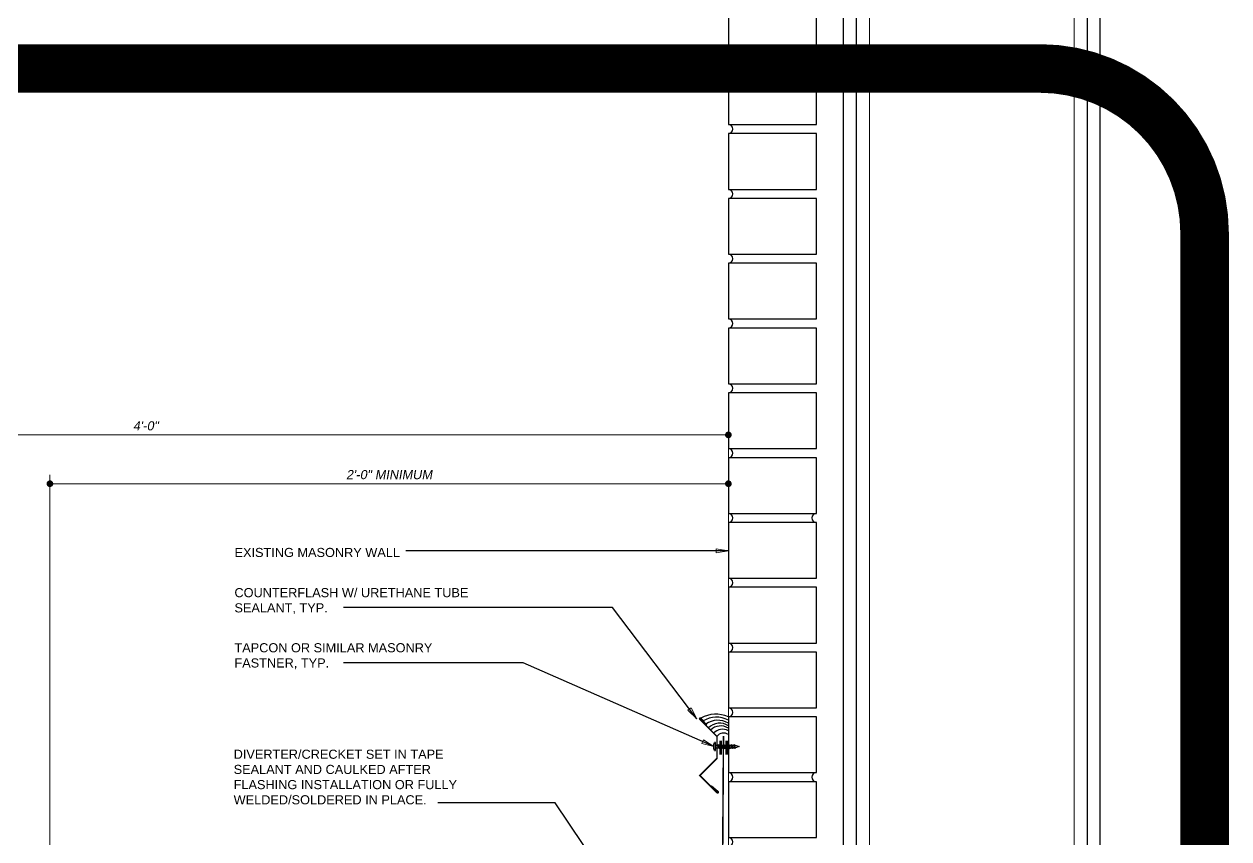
# Model space of a CAD drawing. Header units: inches. Extents: x -33163 to 19162, y -8858 to 30669.
# Drawn here: x -28087.25 to -28037.64, y -403.86 to -370.34 of the extents above; entities that cross this region are included whole.
import ezdxf

# ---------------------------------------------------------------- set-up
doc = ezdxf.new("R2010")
doc.units = ezdxf.units.IN
doc.linetypes.add('HIDDEN2', pattern=[0.1875, 0.125, -0.0625])
doc.layers.get('0').update_dxf_attribs({"color": 9, "lineweight": 0})
doc.layers.get('Defpoints').update_dxf_attribs({"color": 254})
for name, color, linetype, lineweight in [('06 - Fasteners', 11, 'Continuous', 30), ('10 - Flashings', 2, 'Continuous', 60), ('13 - Tube Sealant', 11, 'Continuous', 25), ('16 - Underlayment', 4, 'HIDDEN2', 40)]:
    doc.layers.add(name, color=color, linetype=linetype, lineweight=lineweight)
for name, color, linetype in [('14 - Tape Sealant', 11, 'Continuous'), ('A-ANNO-DIMS-04', 12, 'Continuous'), ('brick', 11, 'Continuous'), ('TRUSS_Geometry', 12, 'Continuous')]:
    doc.layers.add(name, color=color, linetype=linetype)
doc.styles.add('A-3in_Details', font='arial.ttf', dxfattribs={"oblique": 10, "height": 0.375})
doc.styles.add('GENERATED_STYLE_1', font='arial.ttf')
doc.styles.add('ROMANS', font='romans.shx', dxfattribs={"width": 1.1})
doc.dimstyles.new('Details 3in Scale', dxfattribs={"dimscale": 2, "dimtxt": 0.375, "dimasz": 0.1375, "dimexe": 0.18, "dimexo": 0.09, "dimgap": 0.09, "dimtad": 1, "dimdec": 3, "dimzin": 3, "dimdsep": 46, "dimlunit": 4, "dimtxsty": 'A-3in_Details', "dimblk": 'ARCHTICK', "dimcen": 0.09, "dimclrd": 256, "dimclre": 256, "dimadec": 0, "dimazin": 0, "dimtfac": 0.75, "dimtdec": 3, "dimtofl": 0, "dimtmove": 0, "dimatfit": 3, "dimfxl": 1, "dimfrac": 1, "dimtolj": 1, "dimtzin": 0, "dimlwd": 13, "dimlwe": 13, "dimarcsym": 0})
doc.dimstyles.new('Dim 08', dxfattribs={"dimscale": 8, "dimtxt": 0.09375, "dimasz": 0.0625, "dimexe": 0.0625, "dimexo": 0.0625, "dimgap": 0.09375, "dimtad": 1, "dimdec": 4, "dimzin": 3, "dimdsep": 46, "dimlunit": 4, "dimtxsty": 'ROMANS', "dimblk1": 'ARCHTICK', "dimblk2": 'ARCHTICK', "dimsah": 1, "dimcen": 0.0625, "dimdle": 0.0625, "dimclrd": 2, "dimclre": 2, "dimclrt": 3, "dimaunit": 1, "dimazin": 0, "dimtm": 1e-09, "dimtfac": 1, "dimtdec": 4, "dimtmove": 2, "dimatfit": 3, "dimldrblk": 'CLOSEDBLANK', "dimfxl": 1, "dimtolj": 1, "dimtzin": 3, "dimarcsym": 0})

# ---------------------------------------------------------------- blocks, each defined once
blk = doc.blocks.new('_ArchTick')
at = {"color": 0, "linetype": 'ByBlock', "const_width": 0.15}
blk.add_lwpolyline([(-0.5, -0.5), (0.5, 0.5)], dxfattribs=at)
blk = doc.blocks.new('A$C14fceb68')
at = {"layer": '06 - Fasteners'}
for p, q in [((0.312, 1.032), (0.325, 0.986)), ((0.013, 0.896), (0, 0.942)), ((0.325, 0.986), (0.013, 0.896)), ((0.117, 0.925), (0.144, 0.835)), ((0.127, 0.811), (0.144, 0.835)), ((0.158, 0.784), (0.127, 0.811)), ((0.144, 0.835), (0.257, 0.83)), ((0.157, 0.707), (0.173, 0.731)), ((0.188, 0.68), (0.157, 0.707)), ((0.158, 0.784), (0.173, 0.731)), ((0.272, 0.78), (0.158, 0.784)), ((0.173, 0.731), (0.287, 0.727)), ((0.187, 0.603), (0.203, 0.627)), ((0.217, 0.577), (0.187, 0.603)), ((0.188, 0.68), (0.203, 0.627)), ((0.301, 0.677), (0.188, 0.68)), ((0.203, 0.627), (0.317, 0.623)), ((0.217, 0.577), (0.233, 0.523)), ((0.331, 0.573), (0.217, 0.577)), ((0.217, 0.499), (0.233, 0.523)), ((0.247, 0.473), (0.217, 0.499)), ((0.221, 0.955), (0.257, 0.83)), ((0.233, 0.523), (0.347, 0.519)), ((0.257, 0.83), (0.287, 0.805)), ((0.287, 0.805), (0.272, 0.78)), ((0.272, 0.78), (0.287, 0.727)), ((0.287, 0.727), (0.317, 0.701)), ((0.317, 0.701), (0.301, 0.677)), ((0.301, 0.677), (0.317, 0.623)), ((0.317, 0.623), (0.347, 0.597)), ((0.347, 0.597), (0.331, 0.573)), ((0.331, 0.573), (0.347, 0.519)), ((0.347, 0.519), (0.377, 0.493)), ((0.247, 0.473), (0.263, 0.419)), ((0.361, 0.469), (0.247, 0.473)), ((0.247, 0.396), (0.263, 0.419)), ((0.277, 0.369), (0.247, 0.396)), ((0.263, 0.419), (0.376, 0.415)), ((0.276, 0.292), (0.292, 0.315)), ((0.307, 0.265), (0.276, 0.292)), ((0.277, 0.369), (0.292, 0.315)), ((0.391, 0.365), (0.277, 0.369)), ((0.292, 0.315), (0.406, 0.311)), ((0.306, 0.188), (0.322, 0.212)), ((0.337, 0.161), (0.306, 0.188)), ((0.307, 0.265), (0.322, 0.212)), ((0.42, 0.261), (0.307, 0.265)), ((0.322, 0.212), (0.436, 0.207)), ((0.337, 0.161), (0.339, 0.153)), ((0.443, 0.158), (0.337, 0.161)), ((0.339, 0.153), (0.438, 0)), ((0.377, 0.493), (0.361, 0.469)), ((0.361, 0.469), (0.376, 0.415)), ((0.376, 0.415), (0.407, 0.39)), ((0.407, 0.39), (0.391, 0.365)), ((0.391, 0.365), (0.406, 0.311)), ((0.406, 0.311), (0.436, 0.286)), ((0.436, 0.286), (0.42, 0.261)), ((0.42, 0.261), (0.436, 0.207)), ((0.436, 0.207), (0.466, 0.182)), ((0.438, 0), (0.443, 0.158)), ((0.466, 0.182), (0.443, 0.158))]:
    blk.add_line(p, q, dxfattribs=at)
blk.add_arc((0.275, 0.571), 0.462, 85.4176, 126.5824, dxfattribs=at)
blk = doc.blocks.new('_Dot')
at = {"color": 0, "linetype": 'ByBlock', "lineweight": -2}
blk.add_line((-0.5, 0), (-1, 0), dxfattribs=at)
at = {"color": 0, "linetype": 'ByBlock', "const_width": 0.5}
blk.add_lwpolyline([(-0.25, 0, 1), (0.25, 0, 1)], format="xyb", close=True, dxfattribs=at)
blk = doc.blocks.new('*D133')
at = {"layer": 'A-ANNO-DIMS-04', "lineweight": 13, "transparency": 16777216}
for p, q in [((-28086.182, -408.529), (-28086.182, -388.888)), ((-28058.25, -390.289), (-28058.25, -388.888)), ((-28058.525, -389.248), (-28085.907, -389.248))]:
    blk.add_line(p, q, dxfattribs=at)
at = {"layer": 'Defpoints', "color": 0, "transparency": 16777216}
for p in [(-28086.182, -389.248), (-28058.25, -390.469), (-28086.182, -408.709)]:
    blk.add_point(p, dxfattribs=at)
at = {"layer": 'A-ANNO-DIMS-04', "lineweight": 13, "transparency": 16777216, "xscale": 0.275, "yscale": 0.275, "zscale": 0.275, "rotation": 180}
blk.add_blockref('_Dot', (-28086.182, -389.248), dxfattribs=at)
at = {"layer": 'A-ANNO-DIMS-04', "lineweight": 13, "transparency": 16777216, "xscale": 0.275, "yscale": 0.275, "zscale": 0.275}
blk.add_blockref('_Dot', (-28058.25, -389.248), dxfattribs=at)
at = {"layer": 'A-ANNO-DIMS-04', "color": 0, "transparency": 16777216, "insert": (-28072.216, -388.877), "char_height": 0.375, "width": 12.28577, "attachment_point": 5, "style": 'A-3in_Details'}
blk.add_mtext('\\A1;2\'-0" MINIMUM', dxfattribs=at)
blk = doc.blocks.new('*D358')
at = {"layer": 'A-ANNO-DIMS-04', "lineweight": 13, "transparency": 16777216}
for p, q in [((-28106.232, -402.109), (-28106.232, -386.881)), ((-28058.25, -407.81), (-28058.25, -386.881)), ((-28058.525, -387.241), (-28105.957, -387.241))]:
    blk.add_line(p, q, dxfattribs=at)
at = {"layer": 'Defpoints', "color": 0, "transparency": 16777216}
for p in [(-28106.232, -387.241), (-28106.232, -402.289), (-28058.25, -407.99)]:
    blk.add_point(p, dxfattribs=at)
at = {"layer": 'A-ANNO-DIMS-04', "lineweight": 13, "transparency": 16777216, "xscale": 0.275, "yscale": 0.275, "zscale": 0.275, "rotation": 180}
blk.add_blockref('_Dot', (-28106.232, -387.241), dxfattribs=at)
at = {"layer": 'A-ANNO-DIMS-04', "lineweight": 13, "transparency": 16777216, "xscale": 0.275, "yscale": 0.275, "zscale": 0.275}
blk.add_blockref('_Dot', (-28058.25, -387.241), dxfattribs=at)
at = {"layer": 'A-ANNO-DIMS-04', "color": 0, "transparency": 16777216, "insert": (-28082.241, -386.869), "char_height": 0.375, "attachment_point": 5, "style": 'A-3in_Details'}
blk.add_mtext('\\A1;4\'-0"', dxfattribs=at)

msp = doc.modelspace()

# ---------------------------------------------------------------- linework, layer by layer
at = {"layer": '10 - Flashings', "const_width": 0.0625}
msp.add_lwpolyline([(-28058.96117, -401.67606), (-28058.67492, -401.91734, -1), (-28058.71912, -401.96154), (-28059.42622, -401.25443), (-28058.71912, -400.54732), (-28058.71912, -399.65073), (-28059.42622, -398.94362, -1), (-28059.38203, -398.89943), (-28059.13804, -399.18857)], format="xyb", dxfattribs=at)
at = {"layer": '13 - Tube Sealant'}
for centre, radius, start, end in [((-28058.76422, -399.93848), 1.20885, 64.82104, 120.735424), ((-28058.73307, -399.92655), 1.06941, 63.140904, 121.205447), ((-28058.68994, -399.84428), 0.86099, 59.265274, 124.799937), ((-28058.61521, -399.73329), 0.63203, 54.69171, 136.368178), ((-28058.56762, -399.79992), 0.58413, 57.050817, 135.168576), ((-28058.49123, -399.85354), 0.49892, 61.074046, 137.036098), ((-28058.44343, -399.84657), 0.33817, 55.094045, 144.610506)]:
    msp.add_arc(centre, radius, start, end, dxfattribs=at)
at = {"layer": '14 - Tape Sealant'}
for points in [[(-28058.62038, -399.82469), (-28058.61999, -400.39822), (-28058.51463, -399.82469), (-28058.51463, -400.39822)], [(-28058.3733, -399.82469), (-28058.3729, -400.39822), (-28058.26755, -399.82469), (-28058.26755, -400.39822)]]:
    msp.add_solid(points, dxfattribs=at)
at = {"layer": '16 - Underlayment', "const_width": 0.0625}
msp.add_lwpolyline([(-28084.15969, -413.98436), (-28083.06375, -413.98436), (-28079.51448, -412.59377), (-28064.97947, -412.16357), (-28064.56374, -411.68937), (-28062.67103, -411.67501), (-28058.50935, -408.13207), (-28058.45126, -399.63564)], dxfattribs=at)
at = {"layer": 'brick'}
for points in [[(-28058.24991, -371.80249), (-28054.62491, -371.80249), (-28054.62491, -369.51079), (-28058.24991, -369.51079)], [(-28058.24991, -374.46919), (-28054.62491, -374.46919), (-28054.62491, -372.17749), (-28058.24991, -372.17749)], [(-28058.24991, -377.13589), (-28054.62491, -377.13589), (-28054.62491, -374.84419), (-28058.24991, -374.84419)], [(-28058.24991, -379.80259), (-28054.62491, -379.80259), (-28054.62491, -377.51089), (-28058.24991, -377.51089)], [(-28058.24991, -382.46929), (-28054.62491, -382.46929), (-28054.62491, -380.17759), (-28058.24991, -380.17759)], [(-28058.24991, -385.13599), (-28054.62491, -385.13599), (-28054.62491, -382.84429), (-28058.24991, -382.84429)], [(-28058.24991, -387.80269), (-28054.62491, -387.80269), (-28054.62491, -385.51099), (-28058.24991, -385.51099)], [(-28058.24991, -390.46939), (-28054.62491, -390.46939), (-28054.62491, -388.17769), (-28058.24991, -388.17769)], [(-28058.24991, -393.13609), (-28054.62491, -393.13609), (-28054.62491, -390.84439), (-28058.24991, -390.84439)], [(-28058.24991, -395.80279), (-28054.62491, -395.80279), (-28054.62491, -393.51109), (-28058.24991, -393.51109)], [(-28058.24991, -398.46949), (-28054.62491, -398.46949), (-28054.62491, -396.17779), (-28058.24991, -396.17779)], [(-28058.24991, -401.13619), (-28054.62491, -401.13619), (-28054.62491, -398.84449), (-28058.24991, -398.84449)], [(-28058.24991, -403.80289), (-28054.62491, -403.80289), (-28054.62491, -401.51119), (-28058.24991, -401.51119)]]:
    msp.add_lwpolyline(points, close=True, dxfattribs=at)
for centre, start, end in [((-28058.24991, -371.98999), 270, 90), ((-28058.24991, -374.65669), 270, 90), ((-28058.24991, -377.32339), 270, 90), ((-28058.24991, -379.99009), 270, 90), ((-28058.24991, -382.65679), 270, 90), ((-28058.24991, -385.32349), 270, 90), ((-28058.24991, -387.99019), 270, 90), ((-28058.24991, -390.65689), 270, 90), ((-28054.62491, -390.65689), 90, 270), ((-28058.24991, -393.32359), 270, 90), ((-28058.24991, -395.99029), 270, 90), ((-28058.24991, -398.65699), 270, 90), ((-28058.24991, -401.32369), 270, 90), ((-28054.62491, -401.32369), 90, 270), ((-28058.24991, -403.99039), 270, 90)]:
    msp.add_arc(centre, 0.1875, start, end, dxfattribs=at)
at = {"layer": 'Defpoints', "linetype": 'HIDDEN2', "const_width": 2, "flags": 128}
msp.add_lwpolyline([(-28045.42202, -372.16179), (-28115.91687, -372.16179, 0.41421356), (-28122.69687, -378.94179), (-28122.69687, -433.27649, 0.41421356), (-28115.91687, -440.05649), (-28045.42202, -440.05649, 0.41421356), (-28038.64202, -433.27649), (-28038.64202, -378.94179, 0.41421356)], format="xyb", close=True, dxfattribs=at)
at = {"layer": 'TRUSS_Geometry', "lineweight": 30}
for points in [[(-28043.48301, -269.63982), (-28043.48301, -425.15984), (-28053.50966, -425.15984), (-28053.50966, -269.63982)], [(-28042.94969, -279.82647), (-28042.94969, -425.15984), (-28052.97634, -425.15984), (-28052.97634, -269.63982)]]:
    msp.add_lwpolyline(points, dxfattribs=at)
at = {"layer": 'TRUSS_Geometry', "lineweight": 13}
for points in [[(-28052.97634, -269.63982), (-28052.97634, -449.64169)], [(-28052.44301, -269.63982), (-28052.44301, -449.64169)], [(-28044.01634, -269.63982), (-28044.01634, -449.64169)], [(-28043.48301, -269.63982), (-28043.48301, -449.64169)]]:
    msp.add_lwpolyline(points, dxfattribs=at)

# ---------------------------------------------------------------- block references
at = {"layer": '06 - Fasteners', "xscale": -1, "rotation": 105.9999999999569}
msp.add_blockref('A$C14fceb68', (-28057.91955, -399.64313), dxfattribs=at)

# ---------------------------------------------------------------- texts
at = {"layer": 'A-ANNO-DIMS-04', "char_height": 0.375, "width": 10.0373034, "attachment_point": 7, "style": 'GENERATED_STYLE_1'}
for s, insert in [('EXISTING MASONRY WALL', (-28078.58206, -392.26993)), ('COUNTERFLASH W/ URETHANE TUBE SEALANT, TYP.', (-28078.58537, -394.61318)), ('TAPCON OR SIMILAR MASONRY FASTNER, TYP.', (-28078.58537, -396.88052)), ('DIVERTER/CRECKET SET IN TAPE SEALANT AND CAULKED AFTER FLASHING INSTALLATION OR FULLY WELDED/SOLDERED IN PLACE.', (-28078.6181, -402.44752))]:
    msp.add_mtext(s, dxfattribs=dict(at, insert=insert))

# ---------------------------------------------------------------- dimensions: what is measured, and where the dimension line sits
at = {"layer": 'A-ANNO-DIMS-04'}
dim = msp.add_linear_dim(base=(-28106.2323, -387.24053), p1=(-28058.24991, -407.99044), p2=(-28106.2323, -402.28865), dimstyle='Details 3in Scale', override={"dimblk1": 'Dot', "dimblk2": 'Dot', "dimsah": 1}, dxfattribs=at)
dim.commit()
dim.dimension.update_dxf_attribs({"geometry": '*D358', "text_midpoint": (-28082.24111, -386.86906)})
dim = msp.add_linear_dim(base=(-28086.18161, -389.24806), p1=(-28058.24991, -390.46939), p2=(-28086.18161, -408.70916), text='2\'-0" MINIMUM', dimstyle='Details 3in Scale', override={"dimblk1": 'Dot', "dimblk2": 'Dot', "dimsah": 1}, dxfattribs=at)
dim.commit()
dim.dimension.update_dxf_attribs({"geometry": '*D133', "text_midpoint": (-28072.21576, -388.87659)})

# ---------------------------------------------------------------- leaders
for points in [[(-28058.24991, -392.00841), (-28068.4182, -392.00841), (-28071.53212, -392.00841)], [(-28059.55128, -398.92152), (-28063.01399, -394.34486), (-28074.09235, -394.34486)], [(-28058.8548, -400.06523), (-28066.69927, -396.62062), (-28074.09235, -396.62062)], [(-28060.40965, -409.73731), (-28065.38083, -402.37312), (-28070.21065, -402.37312)]]:
    msp.add_leader(points, dimstyle='Dim 08', override={"dimclrd": 256}, dxfattribs=at)

doc.saveas('drawing.dxf')
